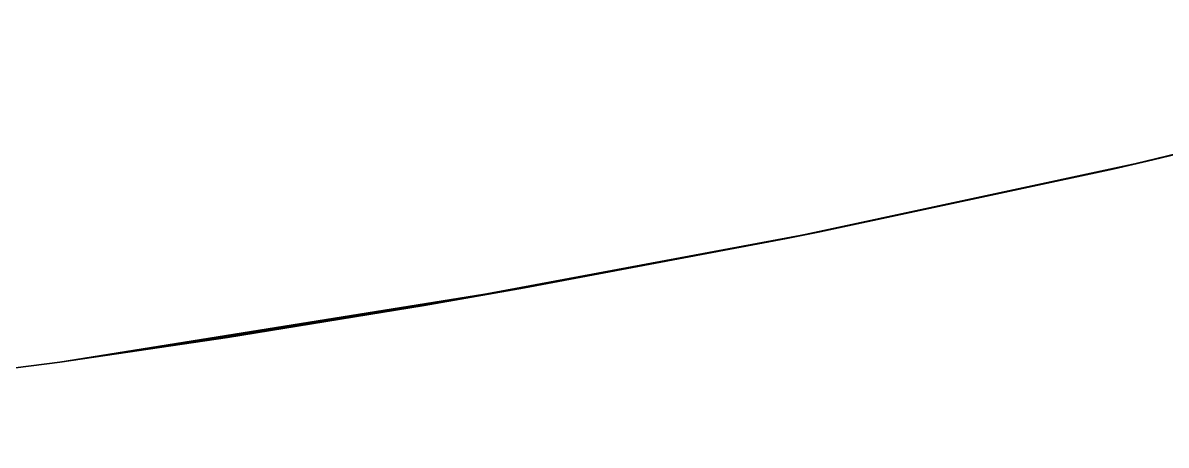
# Model space of a CAD drawing. Header units: metres. Extents: x -17.5 to 17.5, y -17.5 to 17.5.
# Drawn here: x 2.403 to 3.923, y -17.437 to -16.876 of the extents above; entities that cross this region are included whole.
import ezdxf

# ---------------------------------------------------------------- set-up
doc = ezdxf.new("R2010")
doc.units = ezdxf.units.M

msp = doc.modelspace()

# ---------------------------------------------------------------- meshes
at = {"layer": '10', "color": 1}
mesh = msp.add_polyface(dxfattribs=at)
corners = [(4.3745, -16.9444, -20), (4.3745, -16.9444, -19.5), (3.8982, -17.0603, -19.5), (4.3745, -16.9444, -19), (3.8982, -17.0603, -19), (4.3745, -16.9444, -18.5), (3.8982, -17.0603, -18.5), (4.3745, -16.9444, -18), (3.8982, -17.0603, -18), (4.3745, -16.9444, -17.5), (3.8982, -17.0603, -17.5), (4.3745, -16.9444, -17), (3.8982, -17.0603, -17), (4.3745, -16.9444, -16.5), (3.8982, -17.0603, -16.5), (4.3745, -16.9444, -16), (3.8982, -17.0603, -16), (4.2434, -16.9777, -15.5), (4.6303, -16.8763, -15.5), (4.2434, -16.9777, -15), (4.6303, -16.8763, -15), (4.2434, -16.9777, -14.5), (4.6303, -16.8763, -14.5), (4.2434, -16.9777, -14), (4.6303, -16.8763, -14), (4.2434, -16.9777, -13.5), (4.6303, -16.8763, -13.5), (4.2434, -16.9777, -13), (4.6303, -16.8763, -13), (4.2434, -16.9777, -12.5), (4.6303, -16.8763, -12.5), (4.2434, -16.9777, -12), (4.6303, -16.8763, -12), (4.2434, -16.9777, -11.5), (4.6303, -16.8763, -11.5), (4.2434, -16.9777, -11), (4.6303, -16.8763, -11), (4.2434, -16.9777, -10.5), (4.6303, -16.8763, -10.5), (4.2434, -16.9777, -10), (4.6303, -16.8763, -10), (4.2434, -16.9777, -9.5), (4.6303, -16.8763, -9.5), (4.2434, -16.9777, -9), (4.6303, -16.8763, -9), (4.2434, -16.9777, -8.5), (4.6303, -16.8763, -8.5), (4.2434, -16.9777, -8), (4.6303, -16.8763, -8), (4.2434, -16.9777, -7.5), (4.6303, -16.8763, -7.5), (4.2434, -16.9777, -7), (4.6303, -16.8763, -7), (4.2434, -16.9777, -6.5), (4.6303, -16.8763, -6.5), (4.2434, -16.9777, -6), (4.6303, -16.8763, -6), (4.2434, -16.9777, -5.5), (4.6303, -16.8763, -5.5), (4.2434, -16.9777, -5), (4.6303, -16.8763, -5), (4.2434, -16.9777, -4.5), (4.2434, -16.9777, 3.5), (4.2434, -16.9777, 4), (3.8543, -17.0703, 4), (4.2434, -16.9777, 4.5), (3.8543, -17.0703, 4.5), (4.2434, -16.9777, 5), (3.8543, -17.0703, 5), (4.2434, -16.9777, 5.5), (3.8543, -17.0703, 5.5), (4.2434, -16.9777, 6), (3.8543, -17.0703, 6), (4.2434, -16.9777, 6.5), (3.8543, -17.0703, 6.5), (4.2434, -16.9777, 7), (3.8543, -17.0703, 7), (4.2434, -16.9777, 7.5), (3.8543, -17.0703, 7.5), (4.2434, -16.9777, 8), (3.8543, -17.0703, 8), (4.2434, -16.9777, 8.5), (3.8543, -17.0703, 8.5), (4.2434, -16.9777, 9), (3.8543, -17.0703, 9), (4.2434, -16.9777, 9.5), (3.8543, -17.0703, 9.5), (4.2434, -16.9777, 10), (3.8543, -17.0703, 10), (4.2434, -16.9777, 10.5), (3.8543, -17.0703, 10.5), (4.2434, -16.9777, 11), (3.8543, -17.0703, 11), (4.2434, -16.9777, 11.5), (3.8543, -17.0703, 11.5), (4.2434, -16.9777, 12), (3.8543, -17.0703, 12), (4.2434, -16.9777, 12.5), (3.8543, -17.0703, 12.5), (4.2434, -16.9777, 13), (3.8543, -17.0703, 13), (4.2434, -16.9777, 13.5), (3.8543, -17.0703, 13.5), (4.2434, -16.9777, 14), (3.8543, -17.0703, 14), (4.2434, -16.9777, 14.5), (3.8543, -17.0703, 14.5), (4.2434, -16.9777, 15), (3.8543, -17.0703, 15), (4.2434, -16.9777, 15.5), (3.8543, -17.0703, 15.5), (4.3745, -16.9444, 16), (4.3745, -16.9444, 16.5), (3.8982, -17.0603, 16.5), (4.3745, -16.9444, 17), (3.8982, -17.0603, 17), (4.3745, -16.9444, 17.5), (3.8982, -17.0603, 17.5), (4.3745, -16.9444, 18), (3.8982, -17.0603, 18), (4.3745, -16.9444, 18.5), (3.8982, -17.0603, 18.5), (4.3745, -16.9444, 19), (3.8982, -17.0603, 19), (4.3745, -16.9444, 19.5), (3.8982, -17.0603, 19.5), (4.3745, -16.9444, 20), (3.8982, -17.0603, 20), (3.8543, -17.0703, -15.5), (3.8982, -17.0603, 16)]
mesh.append_faces([[corners[k] for k in face] for face in [(0, 1, 2), (1, 3, 4), (3, 5, 6), (5, 7, 8), (7, 9, 10), (9, 11, 12), (11, 13, 14), (13, 15, 16), (17, 18, 19), (19, 20, 21), (21, 22, 23), (23, 24, 25), (25, 26, 27), (27, 28, 29), (29, 30, 31), (31, 32, 33), (33, 34, 35), (35, 36, 37), (37, 38, 39), (39, 40, 41), (41, 42, 43), (43, 44, 45), (45, 46, 47), (47, 48, 49), (49, 50, 51), (51, 52, 53), (53, 54, 55), (55, 56, 57), (57, 58, 59), (59, 60, 61), (62, 63, 64), (63, 65, 66), (65, 67, 68), (67, 69, 70), (69, 71, 72), (71, 73, 74), (73, 75, 76), (75, 77, 78), (77, 79, 80), (79, 81, 82), (81, 83, 84), (83, 85, 86), (85, 87, 88), (87, 89, 90), (89, 91, 92), (91, 93, 94), (93, 95, 96), (95, 97, 98), (97, 99, 100), (99, 101, 102), (101, 103, 104), (103, 105, 106), (105, 107, 108), (107, 109, 110), (111, 112, 113), (112, 114, 115), (114, 116, 117), (116, 118, 119), (118, 120, 121), (120, 122, 123), (122, 124, 125), (124, 126, 127), (15, 17, 128), (109, 111, 129)]], dxfattribs={"color": 1})
mesh = msp.add_polyface(dxfattribs=at)
corners = [(3.8982, -17.0603, -20), (4.3745, -16.9444, -20), (3.8982, -17.0603, -19.5), (4.3745, -16.9444, -19.5), (3.8982, -17.0603, -19), (4.3745, -16.9444, -19), (3.8982, -17.0603, -18.5), (4.3745, -16.9444, -18.5), (3.8982, -17.0603, -18), (4.3745, -16.9444, -18), (3.8982, -17.0603, -17.5), (4.3745, -16.9444, -17.5), (3.8982, -17.0603, -17), (4.3745, -16.9444, -17), (3.8982, -17.0603, -16.5), (4.3745, -16.9444, -16.5), (3.8982, -17.0603, -16), (4.2434, -16.9777, -15.5), (4.2434, -16.9777, -15), (3.8543, -17.0703, -15), (4.2434, -16.9777, -14.5), (3.8543, -17.0703, -14.5), (4.2434, -16.9777, -14), (3.8543, -17.0703, -14), (4.2434, -16.9777, -13.5), (3.8543, -17.0703, -13.5), (4.2434, -16.9777, -13), (3.8543, -17.0703, -13), (3.8543, -17.0703, 11), (4.2434, -16.9777, 11), (3.8543, -17.0703, 11.5), (4.2434, -16.9777, 11.5), (3.8543, -17.0703, 12), (4.2434, -16.9777, 12), (3.8543, -17.0703, 12.5), (4.2434, -16.9777, 12.5), (3.8543, -17.0703, 13), (4.2434, -16.9777, 13), (3.8543, -17.0703, 13.5), (4.2434, -16.9777, 13.5), (3.8543, -17.0703, 14), (4.2434, -16.9777, 14), (3.8543, -17.0703, 14.5), (4.2434, -16.9777, 14.5), (3.8543, -17.0703, 15), (4.2434, -16.9777, 15), (3.8543, -17.0703, 15.5), (3.8982, -17.0603, 16), (4.3745, -16.9444, 16), (3.8982, -17.0603, 16.5), (4.3745, -16.9444, 16.5), (3.8982, -17.0603, 17), (4.3745, -16.9444, 17), (3.8982, -17.0603, 17.5), (4.3745, -16.9444, 17.5), (3.8982, -17.0603, 18), (4.3745, -16.9444, 18), (3.8982, -17.0603, 18.5), (4.3745, -16.9444, 18.5), (3.8982, -17.0603, 19), (4.3745, -16.9444, 19), (3.8982, -17.0603, 19.5), (4.3745, -16.9444, 19.5), (3.8982, -17.0603, 20), (4.3745, -16.9444, -16), (3.8543, -17.0703, -15.5), (4.2434, -16.9777, 15.5)]
mesh.append_faces([[corners[k] for k in face] for face in [(0, 1, 2), (2, 3, 4), (4, 5, 6), (6, 7, 8), (8, 9, 10), (10, 11, 12), (12, 13, 14), (14, 15, 16), (17, 18, 19), (18, 20, 21), (20, 22, 23), (22, 24, 25), (24, 26, 27), (28, 29, 30), (30, 31, 32), (32, 33, 34), (34, 35, 36), (36, 37, 38), (38, 39, 40), (40, 41, 42), (42, 43, 44), (44, 45, 46), (47, 48, 49), (49, 50, 51), (51, 52, 53), (53, 54, 55), (55, 56, 57), (57, 58, 59), (59, 60, 61), (61, 62, 63), (16, 64, 65), (46, 66, 47)]], dxfattribs={"color": 1})
mesh = msp.add_polyface(dxfattribs=at)
corners = [(3.8982, -17.0603, -17), (3.8982, -17.0603, -16.5), (3.4189, -17.1628, -16.5), (3.8982, -17.0603, -16), (3.4189, -17.1628, -16), (3.8543, -17.0703, -15.5), (4.2434, -16.9777, -15.5), (3.8543, -17.0703, -15), (4.2434, -16.9777, -15), (3.8543, -17.0703, -14.5), (4.2434, -16.9777, -14.5), (3.8543, -17.0703, -14), (4.2434, -16.9777, -14), (3.8543, -17.0703, -13.5), (4.2434, -16.9777, -13.5), (3.8543, -17.0703, -13), (4.2434, -16.9777, -13), (3.8543, -17.0703, -12.5), (4.2434, -16.9777, -12.5), (3.8543, -17.0703, -12), (4.2434, -16.9777, -12), (3.8543, -17.0703, -11.5), (4.2434, -16.9777, -11.5), (3.8543, -17.0703, -11), (4.2434, -16.9777, -11), (3.8543, -17.0703, -10.5), (4.2434, -16.9777, -10.5), (3.8543, -17.0703, -10), (4.2434, -16.9777, -10), (3.8543, -17.0703, -9.5), (4.2434, -16.9777, -9.5), (3.8543, -17.0703, -9), (4.2434, -16.9777, -9), (3.8543, -17.0703, -8.5), (4.2434, -16.9777, -8.5), (3.8543, -17.0703, -8), (4.2434, -16.9777, -8), (3.8543, -17.0703, -7.5), (4.2434, -16.9777, -7.5), (3.8543, -17.0703, -7), (4.2434, -16.9777, -7), (3.8543, -17.0703, -6.5), (4.2434, -16.9777, -6.5), (3.8543, -17.0703, -6), (4.2434, -16.9777, -6), (3.8543, -17.0703, -5.5), (4.2434, -16.9777, -5.5), (3.8543, -17.0703, -5), (4.2434, -16.9777, -5), (3.8543, -17.0703, -4.5), (4.2434, -16.9777, -4.5), (3.8543, -17.0703, -4), (4.2434, -16.9777, -4), (3.8543, -17.0703, -3.5), (4.2434, -16.9777, -3.5), (3.8543, -17.0703, -3), (4.2434, -16.9777, -3), (3.8543, -17.0703, -2.5), (4.2434, -16.9777, -2.5), (3.8543, -17.0703, -2), (4.2434, -16.9777, -2), (3.8543, -17.0703, -1.5), (4.2434, -16.9777, -1.5), (3.8543, -17.0703, -1), (4.2434, -16.9777, -1), (3.8543, -17.0703, -0.5), (4.2434, -16.9777, -0.5), (3.8543, -17.0703), (4.2434, -16.9777), (3.8543, -17.0703, 0.5), (4.2434, -16.9777, 0.5), (3.8543, -17.0703, 1), (4.2434, -16.9777, 1), (3.8543, -17.0703, 1.5), (4.2434, -16.9777, 1.5), (3.8543, -17.0703, 2), (4.2434, -16.9777, 2), (3.8543, -17.0703, 2.5), (4.2434, -16.9777, 2.5), (3.8543, -17.0703, 3), (4.2434, -16.9777, 3), (3.8543, -17.0703, 3.5), (4.2434, -16.9777, 3.5), (3.8543, -17.0703, 4), (4.2434, -16.9777, 4), (3.8543, -17.0703, 4.5), (4.2434, -16.9777, 4.5), (3.8543, -17.0703, 5), (4.2434, -16.9777, 5), (3.8543, -17.0703, 5.5), (4.2434, -16.9777, 5.5), (3.8543, -17.0703, 6), (4.2434, -16.9777, 6), (3.8543, -17.0703, 6.5), (4.2434, -16.9777, 6.5), (3.8543, -17.0703, 7), (4.2434, -16.9777, 7), (3.8543, -17.0703, 7.5), (4.2434, -16.9777, 7.5), (3.8543, -17.0703, 8), (4.2434, -16.9777, 8), (3.8543, -17.0703, 8.5), (4.2434, -16.9777, 8.5), (3.8543, -17.0703, 9), (4.2434, -16.9777, 9), (3.8543, -17.0703, 9.5), (4.2434, -16.9777, 9.5), (3.8543, -17.0703, 10), (4.2434, -16.9777, 10), (3.8543, -17.0703, 10.5), (4.2434, -16.9777, 10.5), (3.8543, -17.0703, 11), (3.8982, -17.0603, 16), (3.8982, -17.0603, 16.5), (3.4189, -17.1628, 16.5), (3.8982, -17.0603, 17), (3.4189, -17.1628, 17), (3.8982, -17.0603, 17.5), (3.4189, -17.1628, 17.5), (3.8982, -17.0603, 18), (3.4189, -17.1628, 18), (3.8982, -17.0603, 18.5), (3.4189, -17.1628, 18.5), (3.8982, -17.0603, 19), (3.4189, -17.1628, 19), (3.8982, -17.0603, 19.5), (3.4189, -17.1628, 19.5), (3.8982, -17.0603, 20), (3.4189, -17.1628, 20), (3.4631, -17.1539, -15.5)]
mesh.append_faces([[corners[k] for k in face] for face in [(0, 1, 2), (1, 3, 4), (5, 6, 7), (7, 8, 9), (9, 10, 11), (11, 12, 13), (13, 14, 15), (15, 16, 17), (17, 18, 19), (19, 20, 21), (21, 22, 23), (23, 24, 25), (25, 26, 27), (27, 28, 29), (29, 30, 31), (31, 32, 33), (33, 34, 35), (35, 36, 37), (37, 38, 39), (39, 40, 41), (41, 42, 43), (43, 44, 45), (45, 46, 47), (47, 48, 49), (49, 50, 51), (51, 52, 53), (53, 54, 55), (55, 56, 57), (57, 58, 59), (59, 60, 61), (61, 62, 63), (63, 64, 65), (65, 66, 67), (67, 68, 69), (69, 70, 71), (71, 72, 73), (73, 74, 75), (75, 76, 77), (77, 78, 79), (79, 80, 81), (81, 82, 83), (83, 84, 85), (85, 86, 87), (87, 88, 89), (89, 90, 91), (91, 92, 93), (93, 94, 95), (95, 96, 97), (97, 98, 99), (99, 100, 101), (101, 102, 103), (103, 104, 105), (105, 106, 107), (107, 108, 109), (109, 110, 111), (112, 113, 114), (113, 115, 116), (115, 117, 118), (117, 119, 120), (119, 121, 122), (121, 123, 124), (123, 125, 126), (125, 127, 128), (3, 5, 129)]], dxfattribs={"color": 1})
mesh = msp.add_polyface(dxfattribs=at)
corners = [(4.2434, -16.9777, -13), (4.2434, -16.9777, -12.5), (3.8543, -17.0703, -12.5), (4.2434, -16.9777, -12), (3.8543, -17.0703, -12), (4.2434, -16.9777, -11.5), (3.8543, -17.0703, -11.5), (4.2434, -16.9777, -11), (3.8543, -17.0703, -11), (4.2434, -16.9777, -10.5), (3.8543, -17.0703, -10.5), (4.2434, -16.9777, -10), (3.8543, -17.0703, -10), (4.2434, -16.9777, -9.5), (3.8543, -17.0703, -9.5), (4.2434, -16.9777, -9), (3.8543, -17.0703, -9), (4.2434, -16.9777, -8.5), (3.8543, -17.0703, -8.5), (4.2434, -16.9777, -8), (3.8543, -17.0703, -8), (4.2434, -16.9777, -7.5), (3.8543, -17.0703, -7.5), (4.2434, -16.9777, -7), (3.8543, -17.0703, -7), (4.2434, -16.9777, -6.5), (3.8543, -17.0703, -6.5), (4.2434, -16.9777, -6), (3.8543, -17.0703, -6), (4.2434, -16.9777, -5.5), (3.8543, -17.0703, -5.5), (4.2434, -16.9777, -5), (3.8543, -17.0703, -5), (4.2434, -16.9777, -4.5), (3.8543, -17.0703, -4.5), (4.2434, -16.9777, -4), (3.8543, -17.0703, -4), (4.2434, -16.9777, -3.5), (3.8543, -17.0703, -3.5), (4.2434, -16.9777, -3), (3.8543, -17.0703, -3), (4.2434, -16.9777, -2.5), (3.8543, -17.0703, -2.5), (4.2434, -16.9777, -2), (3.8543, -17.0703, -2), (4.2434, -16.9777, -1.5), (3.8543, -17.0703, -1.5), (4.2434, -16.9777, -1), (3.8543, -17.0703, -1), (4.2434, -16.9777, -0.5), (3.8543, -17.0703, -0.5), (4.2434, -16.9777), (3.8543, -17.0703), (4.2434, -16.9777, 0.5), (3.8543, -17.0703, 0.5), (4.2434, -16.9777, 1), (3.8543, -17.0703, 1), (4.2434, -16.9777, 1.5), (3.8543, -17.0703, 1.5), (4.2434, -16.9777, 2), (3.8543, -17.0703, 2), (4.2434, -16.9777, 2.5), (3.8543, -17.0703, 2.5), (4.2434, -16.9777, 3), (3.8543, -17.0703, 3), (4.2434, -16.9777, 3.5), (3.8543, -17.0703, 3.5)]
mesh.append_faces([[corners[k] for k in face] for face in [(0, 1, 2), (1, 3, 4), (3, 5, 6), (5, 7, 8), (7, 9, 10), (9, 11, 12), (11, 13, 14), (13, 15, 16), (15, 17, 18), (17, 19, 20), (19, 21, 22), (21, 23, 24), (23, 25, 26), (25, 27, 28), (27, 29, 30), (29, 31, 32), (31, 33, 34), (33, 35, 36), (35, 37, 38), (37, 39, 40), (39, 41, 42), (41, 43, 44), (43, 45, 46), (45, 47, 48), (47, 49, 50), (49, 51, 52), (51, 53, 54), (53, 55, 56), (55, 57, 58), (57, 59, 60), (59, 61, 62), (61, 63, 64), (63, 65, 66)]], dxfattribs={"color": 1})
mesh = msp.add_polyface(dxfattribs=at)
corners = [(3.4189, -17.1628, -20), (3.8982, -17.0603, -20), (3.4189, -17.1628, -19.5), (3.8982, -17.0603, -19.5), (3.4189, -17.1628, -19), (3.8982, -17.0603, -19), (3.4189, -17.1628, -18.5), (3.8982, -17.0603, -18.5), (3.4189, -17.1628, -18), (3.8982, -17.0603, -18), (3.4189, -17.1628, -17.5), (3.8982, -17.0603, -17.5), (3.4189, -17.1628, -17), (3.8982, -17.0603, -17), (3.4189, -17.1628, -16.5), (3.8982, -17.0603, -16.5), (3.4189, -17.1628, -16), (3.4631, -17.1539, -15.5), (3.8543, -17.0703, -15.5), (3.4631, -17.1539, -15), (3.8543, -17.0703, -15), (3.4631, -17.1539, -14.5), (3.4631, -17.1539, 9), (3.4631, -17.1539, 9.5), (3.0701, -17.2286, 9.5), (3.4631, -17.1539, 10), (3.0701, -17.2286, 10), (3.4631, -17.1539, 10.5), (3.0701, -17.2286, 10.5), (3.4631, -17.1539, 11), (3.0701, -17.2286, 11), (3.4631, -17.1539, 11.5), (3.0701, -17.2286, 11.5), (3.4631, -17.1539, 12), (3.0701, -17.2286, 12), (3.4631, -17.1539, 12.5), (3.0701, -17.2286, 12.5), (3.4631, -17.1539, 13), (3.0701, -17.2286, 13), (3.4631, -17.1539, 13.5), (3.0701, -17.2286, 13.5), (3.4631, -17.1539, 14), (3.0701, -17.2286, 14), (3.4631, -17.1539, 14.5), (3.0701, -17.2286, 14.5), (3.4631, -17.1539, 15), (3.0701, -17.2286, 15), (3.4631, -17.1539, 15.5), (3.0701, -17.2286, 15.5), (3.4189, -17.1628, 16), (3.8982, -17.0603, 16), (3.4189, -17.1628, 16.5), (3.8982, -17.0603, 16.5), (3.4189, -17.1628, 17), (3.8982, -17.0603, 17), (3.4189, -17.1628, 17.5), (3.8982, -17.0603, 17.5), (3.4189, -17.1628, 18), (3.8982, -17.0603, 18), (3.4189, -17.1628, 18.5), (3.8982, -17.0603, 18.5), (3.4189, -17.1628, 19), (3.8982, -17.0603, 19), (3.4189, -17.1628, 19.5), (3.8982, -17.0603, 19.5), (3.4189, -17.1628, 20), (3.8982, -17.0603, -16), (3.8543, -17.0703, 15.5)]
mesh.append_faces([[corners[k] for k in face] for face in [(0, 1, 2), (2, 3, 4), (4, 5, 6), (6, 7, 8), (8, 9, 10), (10, 11, 12), (12, 13, 14), (14, 15, 16), (17, 18, 19), (19, 20, 21), (22, 23, 24), (23, 25, 26), (25, 27, 28), (27, 29, 30), (29, 31, 32), (31, 33, 34), (33, 35, 36), (35, 37, 38), (37, 39, 40), (39, 41, 42), (41, 43, 44), (43, 45, 46), (45, 47, 48), (49, 50, 51), (51, 52, 53), (53, 54, 55), (55, 56, 57), (57, 58, 59), (59, 60, 61), (61, 62, 63), (63, 64, 65), (16, 66, 17), (47, 67, 49)]], dxfattribs={"color": 1})
mesh = msp.add_polyface(dxfattribs=at)
corners = [(3.8543, -17.0703, -15.5), (3.8543, -17.0703, -15), (3.4631, -17.1539, -15), (3.8543, -17.0703, -14.5), (3.4631, -17.1539, -14.5), (3.8543, -17.0703, -14), (3.4631, -17.1539, -14), (3.4631, -17.1539, -13.5), (3.8543, -17.0703, -13.5), (3.4631, -17.1539, -13), (3.8543, -17.0703, -13), (3.4631, -17.1539, -12.5), (3.8543, -17.0703, -12.5), (3.4631, -17.1539, -12), (3.8543, -17.0703, -12), (3.4631, -17.1539, -11.5), (3.8543, -17.0703, -11.5), (3.4631, -17.1539, -11), (3.8543, -17.0703, -11), (3.4631, -17.1539, -10.5), (3.8543, -17.0703, -10.5), (3.4631, -17.1539, -10), (3.8543, -17.0703, -10), (3.4631, -17.1539, -9.5), (3.8543, -17.0703, -9.5), (3.4631, -17.1539, -9), (3.8543, -17.0703, -9), (3.4631, -17.1539, -8.5), (3.8543, -17.0703, -8.5), (3.4631, -17.1539, -8), (3.8543, -17.0703, -8), (3.4631, -17.1539, -7.5), (3.8543, -17.0703, -7.5), (3.4631, -17.1539, -7), (3.8543, -17.0703, -7), (3.4631, -17.1539, -6.5), (3.8543, -17.0703, -6.5), (3.4631, -17.1539, -6), (3.8543, -17.0703, -6), (3.4631, -17.1539, -5.5), (3.8543, -17.0703, -5.5), (3.4631, -17.1539, -5), (3.8543, -17.0703, -5), (3.4631, -17.1539, -4.5), (3.8543, -17.0703, -4.5), (3.4631, -17.1539, -4), (3.8543, -17.0703, -4), (3.4631, -17.1539, -3.5), (3.8543, -17.0703, -3.5), (3.4631, -17.1539, -3), (3.8543, -17.0703, -3), (3.4631, -17.1539, -2.5), (3.8543, -17.0703, -2.5), (3.4631, -17.1539, -2), (3.8543, -17.0703, -2), (3.4631, -17.1539, -1.5), (3.8543, -17.0703, -1.5), (3.4631, -17.1539, -1), (3.8543, -17.0703, -1), (3.4631, -17.1539, -0.5), (3.8543, -17.0703, -0.5), (3.4631, -17.1539), (3.8543, -17.0703), (3.4631, -17.1539, 0.5), (3.8543, -17.0703, 0.5), (3.4631, -17.1539, 1), (3.8543, -17.0703, 1), (3.4631, -17.1539, 1.5), (3.8543, -17.0703, 1.5), (3.4631, -17.1539, 2), (3.8543, -17.0703, 2), (3.4631, -17.1539, 2.5), (3.8543, -17.0703, 2.5), (3.4631, -17.1539, 3), (3.8543, -17.0703, 3), (3.4631, -17.1539, 3.5), (3.8543, -17.0703, 3.5), (3.4631, -17.1539, 4), (3.8543, -17.0703, 4), (3.4631, -17.1539, 4.5), (3.8543, -17.0703, 4.5), (3.4631, -17.1539, 5), (3.8543, -17.0703, 5), (3.4631, -17.1539, 5.5), (3.8543, -17.0703, 5.5), (3.4631, -17.1539, 6), (3.8543, -17.0703, 6), (3.4631, -17.1539, 6.5), (3.8543, -17.0703, 6.5), (3.4631, -17.1539, 7), (3.8543, -17.0703, 7), (3.4631, -17.1539, 7.5), (3.8543, -17.0703, 7.5), (3.4631, -17.1539, 8), (3.8543, -17.0703, 8), (3.4631, -17.1539, 8.5), (3.8543, -17.0703, 8.5), (3.4631, -17.1539, 9), (3.8543, -17.0703, 9), (3.4631, -17.1539, 9.5), (3.8543, -17.0703, 9.5), (3.4631, -17.1539, 10), (3.8543, -17.0703, 10), (3.4631, -17.1539, 10.5), (3.8543, -17.0703, 10.5), (3.4631, -17.1539, 11), (3.8543, -17.0703, 11), (3.4631, -17.1539, 11.5), (3.8543, -17.0703, 11.5), (3.4631, -17.1539, 12), (3.8543, -17.0703, 12), (3.4631, -17.1539, 12.5), (3.8543, -17.0703, 12.5), (3.4631, -17.1539, 13), (3.8543, -17.0703, 13), (3.4631, -17.1539, 13.5), (3.8543, -17.0703, 13.5), (3.4631, -17.1539, 14), (3.8543, -17.0703, 14), (3.4631, -17.1539, 14.5), (3.8543, -17.0703, 14.5), (3.4631, -17.1539, 15), (3.8543, -17.0703, 15), (3.4631, -17.1539, 15.5), (3.8543, -17.0703, 15.5), (3.8982, -17.0603, 16), (3.4189, -17.1628, 16)]
mesh.append_faces([[corners[k] for k in face] for face in [(0, 1, 2), (1, 3, 4), (3, 5, 6), (4, 3, 6), (6, 5, 7), (7, 8, 9), (9, 10, 11), (11, 12, 13), (13, 14, 15), (15, 16, 17), (17, 18, 19), (19, 20, 21), (21, 22, 23), (23, 24, 25), (25, 26, 27), (27, 28, 29), (29, 30, 31), (31, 32, 33), (33, 34, 35), (35, 36, 37), (37, 38, 39), (39, 40, 41), (41, 42, 43), (43, 44, 45), (45, 46, 47), (47, 48, 49), (49, 50, 51), (51, 52, 53), (53, 54, 55), (55, 56, 57), (57, 58, 59), (59, 60, 61), (61, 62, 63), (63, 64, 65), (65, 66, 67), (67, 68, 69), (69, 70, 71), (71, 72, 73), (73, 74, 75), (75, 76, 77), (77, 78, 79), (79, 80, 81), (81, 82, 83), (83, 84, 85), (85, 86, 87), (87, 88, 89), (89, 90, 91), (91, 92, 93), (93, 94, 95), (95, 96, 97), (97, 98, 99), (99, 100, 101), (101, 102, 103), (103, 104, 105), (105, 106, 107), (107, 108, 109), (109, 110, 111), (111, 112, 113), (113, 114, 115), (115, 116, 117), (117, 118, 119), (119, 120, 121), (121, 122, 123), (124, 125, 126)]], dxfattribs={"color": 1})
mesh = msp.add_polyface(dxfattribs=at)
corners = [(3.8982, -17.0603, -20), (3.8982, -17.0603, -19.5), (3.4189, -17.1628, -19.5), (3.8982, -17.0603, -19), (3.4189, -17.1628, -19), (3.8982, -17.0603, -18.5), (3.4189, -17.1628, -18.5), (3.8982, -17.0603, -18), (3.4189, -17.1628, -18), (3.8982, -17.0603, -17.5), (3.4189, -17.1628, -17.5), (3.8982, -17.0603, -17), (3.4189, -17.1628, -17), (3.8543, -17.0703, 2), (3.8543, -17.0703, 2.5), (3.4631, -17.1539, 2.5), (3.8543, -17.0703, 3), (3.4631, -17.1539, 3), (3.8543, -17.0703, 3.5), (3.4631, -17.1539, 3.5), (3.8543, -17.0703, 4), (3.4631, -17.1539, 4), (3.8543, -17.0703, 4.5), (3.4631, -17.1539, 4.5), (3.8543, -17.0703, 5), (3.4631, -17.1539, 5), (3.8543, -17.0703, 5.5), (3.4631, -17.1539, 5.5), (3.8543, -17.0703, 6), (3.4631, -17.1539, 6), (3.8543, -17.0703, 6.5), (3.4631, -17.1539, 6.5), (3.8543, -17.0703, 7), (3.4631, -17.1539, 7), (3.8543, -17.0703, 7.5), (3.4631, -17.1539, 7.5), (3.8543, -17.0703, 8), (3.4631, -17.1539, 8), (3.8543, -17.0703, 8.5), (3.4631, -17.1539, 8.5), (3.8543, -17.0703, 9), (3.4631, -17.1539, 9), (3.8543, -17.0703, 9.5), (3.4631, -17.1539, 9.5), (3.8543, -17.0703, 10), (3.4631, -17.1539, 10), (3.8543, -17.0703, 10.5), (3.4631, -17.1539, 10.5), (3.8543, -17.0703, 11), (3.4631, -17.1539, 11), (3.8543, -17.0703, 11.5), (3.4631, -17.1539, 11.5), (3.8543, -17.0703, 12), (3.4631, -17.1539, 12), (3.8543, -17.0703, 12.5), (3.4631, -17.1539, 12.5), (3.8543, -17.0703, 13), (3.4631, -17.1539, 13), (3.8543, -17.0703, 13.5), (3.4631, -17.1539, 13.5), (3.8543, -17.0703, 14), (3.4631, -17.1539, 14), (3.8543, -17.0703, 14.5), (3.4631, -17.1539, 14.5), (3.8543, -17.0703, 15), (3.4631, -17.1539, 15), (3.8543, -17.0703, 15.5), (3.4631, -17.1539, 15.5)]
mesh.append_faces([[corners[k] for k in face] for face in [(0, 1, 2), (1, 3, 4), (3, 5, 6), (5, 7, 8), (7, 9, 10), (9, 11, 12), (13, 14, 15), (14, 16, 17), (16, 18, 19), (18, 20, 21), (20, 22, 23), (22, 24, 25), (24, 26, 27), (26, 28, 29), (28, 30, 31), (30, 32, 33), (32, 34, 35), (34, 36, 37), (36, 38, 39), (38, 40, 41), (40, 42, 43), (42, 44, 45), (44, 46, 47), (46, 48, 49), (48, 50, 51), (50, 52, 53), (52, 54, 55), (54, 56, 57), (56, 58, 59), (58, 60, 61), (60, 62, 63), (62, 64, 65), (64, 66, 67)]], dxfattribs={"color": 1})
mesh = msp.add_polyface(dxfattribs=at)
corners = [(3.8543, -17.0703, -14), (3.8543, -17.0703, -13.5), (3.4631, -17.1539, -13.5), (3.8543, -17.0703, -13), (3.4631, -17.1539, -13), (3.8543, -17.0703, -12.5), (3.4631, -17.1539, -12.5), (3.8543, -17.0703, -12), (3.4631, -17.1539, -12), (3.8543, -17.0703, -11.5), (3.4631, -17.1539, -11.5), (3.8543, -17.0703, -11), (3.4631, -17.1539, -11), (3.8543, -17.0703, -10.5), (3.4631, -17.1539, -10.5), (3.8543, -17.0703, -10), (3.4631, -17.1539, -10), (3.8543, -17.0703, -9.5), (3.4631, -17.1539, -9.5), (3.8543, -17.0703, -9), (3.4631, -17.1539, -9), (3.8543, -17.0703, -8.5), (3.4631, -17.1539, -8.5), (3.8543, -17.0703, -8), (3.4631, -17.1539, -8), (3.8543, -17.0703, -7.5), (3.4631, -17.1539, -7.5), (3.8543, -17.0703, -7), (3.4631, -17.1539, -7), (3.8543, -17.0703, -6.5), (3.4631, -17.1539, -6.5), (3.8543, -17.0703, -6), (3.4631, -17.1539, -6), (3.8543, -17.0703, -5.5), (3.4631, -17.1539, -5.5), (3.8543, -17.0703, -5), (3.4631, -17.1539, -5), (3.8543, -17.0703, -4.5), (3.4631, -17.1539, -4.5), (3.8543, -17.0703, -4), (3.4631, -17.1539, -4), (3.8543, -17.0703, -3.5), (3.4631, -17.1539, -3.5), (3.8543, -17.0703, -3), (3.4631, -17.1539, -3), (3.8543, -17.0703, -2.5), (3.4631, -17.1539, -2.5), (3.8543, -17.0703, -2), (3.4631, -17.1539, -2), (3.8543, -17.0703, -1.5), (3.4631, -17.1539, -1.5), (3.8543, -17.0703, -1), (3.4631, -17.1539, -1), (3.8543, -17.0703, -0.5), (3.4631, -17.1539, -0.5), (3.8543, -17.0703), (3.4631, -17.1539), (3.8543, -17.0703, 0.5), (3.4631, -17.1539, 0.5), (3.8543, -17.0703, 1), (3.4631, -17.1539, 1), (3.8543, -17.0703, 1.5), (3.4631, -17.1539, 1.5), (3.8543, -17.0703, 2), (3.4631, -17.1539, 2)]
mesh.append_faces([[corners[k] for k in face] for face in [(0, 1, 2), (1, 3, 4), (3, 5, 6), (5, 7, 8), (7, 9, 10), (9, 11, 12), (11, 13, 14), (13, 15, 16), (15, 17, 18), (17, 19, 20), (19, 21, 22), (21, 23, 24), (23, 25, 26), (25, 27, 28), (27, 29, 30), (29, 31, 32), (31, 33, 34), (33, 35, 36), (35, 37, 38), (37, 39, 40), (39, 41, 42), (41, 43, 44), (43, 45, 46), (45, 47, 48), (47, 49, 50), (49, 51, 52), (51, 53, 54), (53, 55, 56), (55, 57, 58), (57, 59, 60), (59, 61, 62), (61, 63, 64)]], dxfattribs={"color": 1})
mesh = msp.add_polyface(dxfattribs=at)
corners = [(2.9369, -17.2518, -20), (3.4189, -17.1628, -20), (2.9369, -17.2518, -19.5), (3.4189, -17.1628, -19.5), (2.9369, -17.2518, -19), (3.4189, -17.1628, -19), (2.9369, -17.2518, -18.5), (3.4189, -17.1628, -18.5), (2.9369, -17.2518, -18), (3.4189, -17.1628, -18), (2.9369, -17.2518, -17.5), (3.4189, -17.1628, -17.5), (2.9369, -17.2518, -17), (3.4189, -17.1628, -17), (2.9369, -17.2518, -16.5), (3.4189, -17.1628, -16.5), (2.9369, -17.2518, -16), (3.0701, -17.2286, 8.5), (3.0701, -17.2286, 9), (2.6756, -17.2943, 9), (3.0701, -17.2286, 9.5), (2.6756, -17.2943, 9.5), (3.0701, -17.2286, 10), (2.6756, -17.2943, 10), (3.0701, -17.2286, 10.5), (2.6756, -17.2943, 10.5), (3.0701, -17.2286, 11), (2.6756, -17.2943, 11), (3.0701, -17.2286, 11.5), (2.6756, -17.2943, 11.5), (3.0701, -17.2286, 12), (2.6756, -17.2943, 12), (3.0701, -17.2286, 12.5), (2.6756, -17.2943, 12.5), (3.0701, -17.2286, 13), (2.6756, -17.2943, 13), (3.0701, -17.2286, 13.5), (2.6756, -17.2943, 13.5), (3.0701, -17.2286, 14), (2.6756, -17.2943, 14), (3.0701, -17.2286, 14.5), (2.6756, -17.2943, 14.5), (3.0701, -17.2286, 15), (2.6756, -17.2943, 15), (3.0701, -17.2286, 15.5), (2.6756, -17.2943, 15.5), (2.9369, -17.2518, 16), (3.4189, -17.1628, 16), (2.9369, -17.2518, 16.5), (3.4189, -17.1628, 16.5), (2.9369, -17.2518, 17), (3.4189, -17.1628, 17), (2.9369, -17.2518, 17.5), (3.4189, -17.1628, 17.5), (2.9369, -17.2518, 18), (3.4189, -17.1628, 18), (2.9369, -17.2518, 18.5), (3.4189, -17.1628, 18.5), (2.9369, -17.2518, 19), (3.4189, -17.1628, 19), (2.9369, -17.2518, 19.5), (3.4189, -17.1628, 19.5), (2.9369, -17.2518, 20), (3.4189, -17.1628, -16), (3.0701, -17.2286, -15.5), (3.4631, -17.1539, 15.5)]
mesh.append_faces([[corners[k] for k in face] for face in [(0, 1, 2), (2, 3, 4), (4, 5, 6), (6, 7, 8), (8, 9, 10), (10, 11, 12), (12, 13, 14), (14, 15, 16), (17, 18, 19), (18, 20, 21), (20, 22, 23), (22, 24, 25), (24, 26, 27), (26, 28, 29), (28, 30, 31), (30, 32, 33), (32, 34, 35), (34, 36, 37), (36, 38, 39), (38, 40, 41), (40, 42, 43), (42, 44, 45), (46, 47, 48), (48, 49, 50), (50, 51, 52), (52, 53, 54), (54, 55, 56), (56, 57, 58), (58, 59, 60), (60, 61, 62), (16, 63, 64), (44, 65, 46)]], dxfattribs={"color": 1})
mesh = msp.add_polyface(dxfattribs=at)
corners = [(3.4189, -17.1628, -20), (3.4189, -17.1628, -19.5), (2.9369, -17.2518, -19.5), (3.4189, -17.1628, -19), (2.9369, -17.2518, -19), (3.4189, -17.1628, -18.5), (2.9369, -17.2518, -18.5), (3.4189, -17.1628, -18), (2.9369, -17.2518, -18), (3.4189, -17.1628, -17.5), (2.9369, -17.2518, -17.5), (3.4189, -17.1628, -17), (2.9369, -17.2518, -17), (3.4189, -17.1628, -16.5), (2.9369, -17.2518, -16.5), (3.4189, -17.1628, -16), (2.9369, -17.2518, -16), (3.4631, -17.1539, -15.5), (3.4631, -17.1539, -15), (3.0701, -17.2286, -15), (3.4631, -17.1539, -14.5), (3.0701, -17.2286, -14.5), (3.4631, -17.1539, -14), (3.0701, -17.2286, -14), (3.4631, -17.1539, -13.5), (3.0701, -17.2286, -13.5), (3.4631, -17.1539, -13), (3.0701, -17.2286, -13), (3.4631, -17.1539, -12.5), (3.0701, -17.2286, -12.5), (3.4631, -17.1539, -12), (3.0701, -17.2286, -12), (3.4631, -17.1539, -11.5), (3.0701, -17.2286, -11.5), (3.4631, -17.1539, -11), (3.0701, -17.2286, -11), (3.4631, -17.1539, -10.5), (3.0701, -17.2286, -10.5), (3.4631, -17.1539, -10), (3.0701, -17.2286, -10), (3.4631, -17.1539, -9.5), (3.0701, -17.2286, -9.5), (3.4631, -17.1539, -9), (3.0701, -17.2286, -9), (3.4631, -17.1539, -8.5), (3.0701, -17.2286, -8.5), (3.4631, -17.1539, -8), (3.0701, -17.2286, -8), (3.4631, -17.1539, -7.5), (3.0701, -17.2286, -7.5), (3.4631, -17.1539, -7), (3.0701, -17.2286, -7), (3.0701, -17.2286, 1), (3.4631, -17.1539, 1), (3.0701, -17.2286, 1.5), (3.4631, -17.1539, 1.5), (3.0701, -17.2286, 2), (3.4631, -17.1539, 2), (3.0701, -17.2286, 2.5), (3.4631, -17.1539, 2.5), (3.0701, -17.2286, 3), (3.4631, -17.1539, 3), (3.0701, -17.2286, 3.5), (3.4631, -17.1539, 3.5), (3.0701, -17.2286, 4), (3.4631, -17.1539, 4), (3.0701, -17.2286, 4.5), (3.4631, -17.1539, 4.5), (3.0701, -17.2286, 5), (3.4631, -17.1539, 5), (3.0701, -17.2286, 5.5), (3.4631, -17.1539, 5.5), (3.0701, -17.2286, 6), (3.4631, -17.1539, 6), (3.0701, -17.2286, 6.5), (3.4631, -17.1539, 6.5), (3.0701, -17.2286, 7), (3.4631, -17.1539, 7), (3.0701, -17.2286, 7.5), (3.4631, -17.1539, 7.5), (3.0701, -17.2286, 8), (3.4631, -17.1539, 8), (3.0701, -17.2286, 8.5), (3.4631, -17.1539, 8.5), (3.0701, -17.2286, 9), (3.4631, -17.1539, 9), (3.0701, -17.2286, 9.5), (3.4631, -17.1539, 9.5), (3.0701, -17.2286, 10), (3.4631, -17.1539, 10), (3.0701, -17.2286, 10.5), (3.4631, -17.1539, 10.5), (3.0701, -17.2286, 11), (3.4631, -17.1539, 11), (3.0701, -17.2286, 11.5), (3.4631, -17.1539, 11.5), (3.0701, -17.2286, 12), (3.4631, -17.1539, 12), (3.0701, -17.2286, 12.5), (3.4631, -17.1539, 12.5), (3.0701, -17.2286, 13), (3.4631, -17.1539, 13), (3.0701, -17.2286, 13.5), (3.4631, -17.1539, 13.5), (3.0701, -17.2286, 14), (3.4631, -17.1539, 14), (3.0701, -17.2286, 14.5), (3.4631, -17.1539, 14.5), (3.0701, -17.2286, 15), (3.4631, -17.1539, 15), (3.0701, -17.2286, 15.5), (3.4189, -17.1628, 16), (3.4189, -17.1628, 16.5), (2.9369, -17.2518, 16.5), (3.4189, -17.1628, 17), (2.9369, -17.2518, 17), (3.4189, -17.1628, 17.5), (2.9369, -17.2518, 17.5), (3.4189, -17.1628, 18), (2.9369, -17.2518, 18), (3.4189, -17.1628, 18.5), (2.9369, -17.2518, 18.5), (3.4189, -17.1628, 19), (2.9369, -17.2518, 19), (3.4189, -17.1628, 19.5), (2.9369, -17.2518, 19.5), (3.4189, -17.1628, 20), (2.9369, -17.2518, 20), (3.0701, -17.2286, -15.5), (3.4631, -17.1539, 15.5), (2.9369, -17.2518, 16)]
mesh.append_faces([[corners[k] for k in face] for face in [(0, 1, 2), (1, 3, 4), (3, 5, 6), (5, 7, 8), (7, 9, 10), (9, 11, 12), (11, 13, 14), (13, 15, 16), (17, 18, 19), (18, 20, 21), (20, 22, 23), (22, 24, 25), (24, 26, 27), (26, 28, 29), (28, 30, 31), (30, 32, 33), (32, 34, 35), (34, 36, 37), (36, 38, 39), (38, 40, 41), (40, 42, 43), (42, 44, 45), (44, 46, 47), (46, 48, 49), (48, 50, 51), (52, 53, 54), (54, 55, 56), (56, 57, 58), (58, 59, 60), (60, 61, 62), (62, 63, 64), (64, 65, 66), (66, 67, 68), (68, 69, 70), (70, 71, 72), (72, 73, 74), (74, 75, 76), (76, 77, 78), (78, 79, 80), (80, 81, 82), (82, 83, 84), (84, 85, 86), (86, 87, 88), (88, 89, 90), (90, 91, 92), (92, 93, 94), (94, 95, 96), (96, 97, 98), (98, 99, 100), (100, 101, 102), (102, 103, 104), (104, 105, 106), (106, 107, 108), (108, 109, 110), (111, 112, 113), (112, 114, 115), (114, 116, 117), (116, 118, 119), (118, 120, 121), (120, 122, 123), (122, 124, 125), (124, 126, 127), (15, 17, 128), (129, 111, 130)]], dxfattribs={"color": 1})
mesh = msp.add_polyface(dxfattribs=at)
corners = [(3.0701, -17.2286, -15.5), (3.4631, -17.1539, -15.5), (3.0701, -17.2286, -15), (3.4631, -17.1539, -15), (3.0701, -17.2286, -14.5), (3.4631, -17.1539, -14.5), (3.0701, -17.2286, -14), (3.4631, -17.1539, -14), (3.0701, -17.2286, -13.5), (3.4631, -17.1539, -13.5), (3.0701, -17.2286, -13), (3.4631, -17.1539, -13), (3.0701, -17.2286, -12.5), (3.4631, -17.1539, -12.5), (3.0701, -17.2286, -12), (3.4631, -17.1539, -12), (3.0701, -17.2286, -11.5), (3.4631, -17.1539, -11.5), (3.0701, -17.2286, -11), (3.4631, -17.1539, -11), (3.0701, -17.2286, -10.5), (3.4631, -17.1539, -10.5), (3.0701, -17.2286, -10), (3.4631, -17.1539, -10), (3.0701, -17.2286, -9.5), (3.4631, -17.1539, -9.5), (3.0701, -17.2286, -9), (3.4631, -17.1539, -9), (3.0701, -17.2286, -8.5), (3.4631, -17.1539, -8.5), (3.0701, -17.2286, -8), (3.4631, -17.1539, -8), (3.0701, -17.2286, -7.5), (3.4631, -17.1539, -7.5), (3.0701, -17.2286, -7), (3.4631, -17.1539, -7), (3.0701, -17.2286, -6.5), (3.4631, -17.1539, -6.5), (3.0701, -17.2286, -6), (3.4631, -17.1539, -6), (3.0701, -17.2286, -5.5), (3.4631, -17.1539, -5.5), (3.0701, -17.2286, -5), (3.4631, -17.1539, -5), (3.0701, -17.2286, -4.5), (3.4631, -17.1539, -4.5), (3.0701, -17.2286, -4), (3.4631, -17.1539, -4), (3.0701, -17.2286, -3.5), (3.4631, -17.1539, -3.5), (3.0701, -17.2286, -3), (3.4631, -17.1539, -3), (3.0701, -17.2286, -2.5), (3.4631, -17.1539, -2.5), (3.0701, -17.2286, -2), (3.4631, -17.1539, -2), (3.0701, -17.2286, -1.5), (3.4631, -17.1539, -1.5), (3.0701, -17.2286, -1), (3.4631, -17.1539, -1), (3.0701, -17.2286, -0.5), (3.4631, -17.1539, -0.5), (3.0701, -17.2286), (3.4631, -17.1539), (3.0701, -17.2286, 0.5), (3.4631, -17.1539, 0.5), (3.0701, -17.2286, 1)]
mesh.append_faces([[corners[k] for k in face] for face in [(0, 1, 2), (2, 3, 4), (4, 5, 6), (6, 7, 8), (8, 9, 10), (10, 11, 12), (12, 13, 14), (14, 15, 16), (16, 17, 18), (18, 19, 20), (20, 21, 22), (22, 23, 24), (24, 25, 26), (26, 27, 28), (28, 29, 30), (30, 31, 32), (32, 33, 34), (34, 35, 36), (36, 37, 38), (38, 39, 40), (40, 41, 42), (42, 43, 44), (44, 45, 46), (46, 47, 48), (48, 49, 50), (50, 51, 52), (52, 53, 54), (54, 55, 56), (56, 57, 58), (58, 59, 60), (60, 61, 62), (62, 63, 64), (64, 65, 66)]], dxfattribs={"color": 1})
mesh = msp.add_polyface(dxfattribs=at)
corners = [(3.4631, -17.1539, -7), (3.4631, -17.1539, -6.5), (3.0701, -17.2286, -6.5), (3.4631, -17.1539, -6), (3.0701, -17.2286, -6), (3.4631, -17.1539, -5.5), (3.0701, -17.2286, -5.5), (3.4631, -17.1539, -5), (3.0701, -17.2286, -5), (3.4631, -17.1539, -4.5), (3.0701, -17.2286, -4.5), (3.4631, -17.1539, -4), (3.0701, -17.2286, -4), (3.4631, -17.1539, -3.5), (3.0701, -17.2286, -3.5), (3.4631, -17.1539, -3), (3.0701, -17.2286, -3), (3.4631, -17.1539, -2.5), (3.0701, -17.2286, -2.5), (3.4631, -17.1539, -2), (3.0701, -17.2286, -2), (3.4631, -17.1539, -1.5), (3.0701, -17.2286, -1.5), (3.4631, -17.1539, -1), (3.0701, -17.2286, -1), (3.4631, -17.1539, -0.5), (3.0701, -17.2286, -0.5), (3.4631, -17.1539), (3.0701, -17.2286), (3.4631, -17.1539, 0.5), (3.0701, -17.2286, 0.5), (3.4631, -17.1539, 1), (3.0701, -17.2286, 1), (3.4631, -17.1539, 1.5), (3.0701, -17.2286, 1.5), (3.4631, -17.1539, 2), (3.0701, -17.2286, 2), (3.4631, -17.1539, 2.5), (3.0701, -17.2286, 2.5), (3.4631, -17.1539, 3), (3.0701, -17.2286, 3), (3.4631, -17.1539, 3.5), (3.0701, -17.2286, 3.5), (3.4631, -17.1539, 4), (3.0701, -17.2286, 4), (3.4631, -17.1539, 4.5), (3.0701, -17.2286, 4.5), (3.4631, -17.1539, 5), (3.0701, -17.2286, 5), (3.4631, -17.1539, 5.5), (3.0701, -17.2286, 5.5), (3.4631, -17.1539, 6), (3.0701, -17.2286, 6), (3.4631, -17.1539, 6.5), (3.0701, -17.2286, 6.5), (3.4631, -17.1539, 7), (3.0701, -17.2286, 7), (3.4631, -17.1539, 7.5), (3.0701, -17.2286, 7.5), (3.4631, -17.1539, 8), (3.0701, -17.2286, 8), (3.4631, -17.1539, 8.5), (3.0701, -17.2286, 8.5), (3.4631, -17.1539, 9), (3.0701, -17.2286, 9)]
mesh.append_faces([[corners[k] for k in face] for face in [(0, 1, 2), (1, 3, 4), (3, 5, 6), (5, 7, 8), (7, 9, 10), (9, 11, 12), (11, 13, 14), (13, 15, 16), (15, 17, 18), (17, 19, 20), (19, 21, 22), (21, 23, 24), (23, 25, 26), (25, 27, 28), (27, 29, 30), (29, 31, 32), (31, 33, 34), (33, 35, 36), (35, 37, 38), (37, 39, 40), (39, 41, 42), (41, 43, 44), (43, 45, 46), (45, 47, 48), (47, 49, 50), (49, 51, 52), (51, 53, 54), (53, 55, 56), (55, 57, 58), (57, 59, 60), (59, 61, 62), (61, 63, 64)]], dxfattribs={"color": 1})
mesh = msp.add_polyface(dxfattribs=at)
corners = [(2.9369, -17.2518, -20), (2.9369, -17.2518, -19.5), (2.4526, -17.3273, -19.5), (2.9369, -17.2518, -19), (2.4526, -17.3273, -19), (2.9369, -17.2518, -18.5), (2.4526, -17.3273, -18.5), (2.9369, -17.2518, -18), (2.4526, -17.3273, -18), (2.9369, -17.2518, -17.5), (2.4526, -17.3273, -17.5), (2.9369, -17.2518, -17), (2.4526, -17.3273, -17), (2.9369, -17.2518, -16.5), (2.4526, -17.3273, -16.5), (2.9369, -17.2518, -16), (2.4526, -17.3273, -16), (2.6756, -17.2943, -15.5), (3.0701, -17.2286, -15.5), (2.6756, -17.2943, -15), (3.0701, -17.2286, -15), (2.6756, -17.2943, -14.5), (3.0701, -17.2286, -14.5), (2.6756, -17.2943, -14), (3.0701, -17.2286, -14), (2.6756, -17.2943, -13.5), (3.0701, -17.2286, -13.5), (2.6756, -17.2943, -13), (3.0701, -17.2286, -13), (2.6756, -17.2943, -12.5), (3.0701, -17.2286, -12.5), (2.6756, -17.2943, -12), (3.0701, -17.2286, -12), (2.6756, -17.2943, -11.5), (3.0701, -17.2286, -11.5), (2.6756, -17.2943, -11), (3.0701, -17.2286, -11), (2.6756, -17.2943, -10.5), (3.0701, -17.2286, -10.5), (2.6756, -17.2943, -10), (3.0701, -17.2286, -10), (2.6756, -17.2943, -9.5), (3.0701, -17.2286, -9.5), (2.6756, -17.2943, -9), (3.0701, -17.2286, -9), (2.6756, -17.2943, -8.5), (3.0701, -17.2286, -8.5), (2.6756, -17.2943, -8), (2.9369, -17.2518, 16), (2.9369, -17.2518, 16.5), (2.4526, -17.3273, 16.5), (2.9369, -17.2518, 17), (2.4526, -17.3273, 17), (2.9369, -17.2518, 17.5), (2.4526, -17.3273, 17.5), (2.9369, -17.2518, 18), (2.4526, -17.3273, 18), (2.9369, -17.2518, 18.5), (2.4526, -17.3273, 18.5), (2.9369, -17.2518, 19), (2.4526, -17.3273, 19), (2.9369, -17.2518, 19.5), (2.4526, -17.3273, 19.5), (2.9369, -17.2518, 20), (2.4526, -17.3273, 20), (2.6756, -17.2943, 15.5), (3.0701, -17.2286, 15.5), (2.4526, -17.3273, 16)]
mesh.append_faces([[corners[k] for k in face] for face in [(0, 1, 2), (1, 3, 4), (3, 5, 6), (5, 7, 8), (7, 9, 10), (9, 11, 12), (11, 13, 14), (13, 15, 16), (17, 18, 19), (19, 20, 21), (21, 22, 23), (23, 24, 25), (25, 26, 27), (27, 28, 29), (29, 30, 31), (31, 32, 33), (33, 34, 35), (35, 36, 37), (37, 38, 39), (39, 40, 41), (41, 42, 43), (43, 44, 45), (45, 46, 47), (48, 49, 50), (49, 51, 52), (51, 53, 54), (53, 55, 56), (55, 57, 58), (57, 59, 60), (59, 61, 62), (61, 63, 64), (65, 66, 67)]], dxfattribs={"color": 1})
mesh = msp.add_polyface(dxfattribs=at)
corners = [(3.0701, -17.2286, -15.5), (3.0701, -17.2286, -15), (2.6756, -17.2943, -15), (3.0701, -17.2286, -14.5), (2.6756, -17.2943, -14.5), (3.0701, -17.2286, -14), (2.6756, -17.2943, -14), (3.0701, -17.2286, -13.5), (2.6756, -17.2943, -13.5), (3.0701, -17.2286, -13), (2.6756, -17.2943, -13), (3.0701, -17.2286, -12.5), (2.6756, -17.2943, -12.5), (3.0701, -17.2286, -12), (2.6756, -17.2943, -12), (3.0701, -17.2286, -11.5), (2.6756, -17.2943, -11.5), (3.0701, -17.2286, -11), (2.6756, -17.2943, -11), (3.0701, -17.2286, -10.5), (2.6756, -17.2943, -10.5), (3.0701, -17.2286, -10), (2.6756, -17.2943, -10), (3.0701, -17.2286, -9.5), (2.6756, -17.2943, -9.5), (3.0701, -17.2286, -9), (2.6756, -17.2943, -9), (3.0701, -17.2286, -8.5), (2.6756, -17.2943, -8.5), (3.0701, -17.2286, -8), (2.6756, -17.2943, -8), (3.0701, -17.2286, -7.5), (2.6756, -17.2943, -7.5), (3.0701, -17.2286, -7), (2.6756, -17.2943, -7), (3.0701, -17.2286, -6.5), (2.6756, -17.2943, -6.5), (3.0701, -17.2286, -6), (2.6756, -17.2943, -6), (3.0701, -17.2286, -5.5), (2.6756, -17.2943, -5.5), (3.0701, -17.2286, -5), (2.6756, -17.2943, -5), (3.0701, -17.2286, -4.5), (2.6756, -17.2943, -4.5), (3.0701, -17.2286, -4), (2.6756, -17.2943, -4), (3.0701, -17.2286, -3.5), (2.6756, -17.2943, -3.5), (3.0701, -17.2286, -3), (2.6756, -17.2943, -3), (3.0701, -17.2286, -2.5), (2.6756, -17.2943, -2.5), (3.0701, -17.2286, -2), (2.6756, -17.2943, -2), (3.0701, -17.2286, -1.5), (2.6756, -17.2943, -1.5), (3.0701, -17.2286, -1), (2.6756, -17.2943, -1), (3.0701, -17.2286, -0.5), (2.6756, -17.2943, -0.5), (3.0701, -17.2286), (2.6756, -17.2943), (3.0701, -17.2286, 0.5), (2.6756, -17.2943, 0.5), (3.0701, -17.2286, 1), (2.6756, -17.2943, 1), (3.0701, -17.2286, 1.5), (2.6756, -17.2943, 1.5), (3.0701, -17.2286, 2), (2.6756, -17.2943, 2), (3.0701, -17.2286, 2.5), (2.6756, -17.2943, 2.5), (3.0701, -17.2286, 3), (2.6756, -17.2943, 3), (3.0701, -17.2286, 3.5), (2.6756, -17.2943, 3.5), (3.0701, -17.2286, 4), (2.6756, -17.2943, 4), (3.0701, -17.2286, 4.5), (2.6756, -17.2943, 4.5), (3.0701, -17.2286, 5), (2.6756, -17.2943, 5), (3.0701, -17.2286, 5.5), (2.6756, -17.2943, 5.5), (3.0701, -17.2286, 6), (2.6756, -17.2943, 6), (3.0701, -17.2286, 6.5), (2.6756, -17.2943, 6.5), (3.0701, -17.2286, 7), (2.6756, -17.2943, 7), (3.0701, -17.2286, 7.5), (2.6756, -17.2943, 7.5), (3.0701, -17.2286, 8), (2.6756, -17.2943, 8), (3.0701, -17.2286, 8.5), (2.6756, -17.2943, 8.5), (2.6756, -17.2943, 9), (3.0701, -17.2286, 9), (2.6756, -17.2943, 9.5), (3.0701, -17.2286, 9.5), (2.6756, -17.2943, 10), (3.0701, -17.2286, 10), (2.6756, -17.2943, 10.5), (3.0701, -17.2286, 10.5), (2.6756, -17.2943, 11), (3.0701, -17.2286, 11), (2.6756, -17.2943, 11.5), (3.0701, -17.2286, 11.5), (2.6756, -17.2943, 12), (3.0701, -17.2286, 12), (2.6756, -17.2943, 12.5), (3.0701, -17.2286, 12.5), (2.6756, -17.2943, 13), (3.0701, -17.2286, 13), (2.6756, -17.2943, 13.5), (3.0701, -17.2286, 13.5), (2.6756, -17.2943, 14), (3.0701, -17.2286, 14), (2.6756, -17.2943, 14.5), (3.0701, -17.2286, 14.5), (2.6756, -17.2943, 15), (3.0701, -17.2286, 15), (2.6756, -17.2943, 15.5), (2.9369, -17.2518, -16), (2.6756, -17.2943, -15.5), (3.0701, -17.2286, 15.5), (2.9369, -17.2518, 16), (2.4526, -17.3273, 16)]
mesh.append_faces([[corners[k] for k in face] for face in [(0, 1, 2), (1, 3, 4), (3, 5, 6), (5, 7, 8), (7, 9, 10), (9, 11, 12), (11, 13, 14), (13, 15, 16), (15, 17, 18), (17, 19, 20), (19, 21, 22), (21, 23, 24), (23, 25, 26), (25, 27, 28), (27, 29, 30), (29, 31, 32), (31, 33, 34), (33, 35, 36), (35, 37, 38), (37, 39, 40), (39, 41, 42), (41, 43, 44), (43, 45, 46), (45, 47, 48), (47, 49, 50), (49, 51, 52), (51, 53, 54), (53, 55, 56), (55, 57, 58), (57, 59, 60), (59, 61, 62), (61, 63, 64), (63, 65, 66), (65, 67, 68), (67, 69, 70), (69, 71, 72), (71, 73, 74), (73, 75, 76), (75, 77, 78), (77, 79, 80), (79, 81, 82), (81, 83, 84), (83, 85, 86), (85, 87, 88), (87, 89, 90), (89, 91, 92), (91, 93, 94), (93, 95, 96), (96, 95, 97), (97, 98, 99), (99, 100, 101), (101, 102, 103), (103, 104, 105), (105, 106, 107), (107, 108, 109), (109, 110, 111), (111, 112, 113), (113, 114, 115), (115, 116, 117), (117, 118, 119), (119, 120, 121), (121, 122, 123), (124, 0, 125), (126, 127, 128)]], dxfattribs={"color": 1})
mesh = msp.add_polyface(dxfattribs=at)
corners = [(2.6756, -17.2943, -8), (3.0701, -17.2286, -8), (2.6756, -17.2943, -7.5), (3.0701, -17.2286, -7.5), (2.6756, -17.2943, -7), (3.0701, -17.2286, -7), (2.6756, -17.2943, -6.5), (3.0701, -17.2286, -6.5), (2.6756, -17.2943, -6), (3.0701, -17.2286, -6), (2.6756, -17.2943, -5.5), (3.0701, -17.2286, -5.5), (2.6756, -17.2943, -5), (3.0701, -17.2286, -5), (2.6756, -17.2943, -4.5), (3.0701, -17.2286, -4.5), (2.6756, -17.2943, -4), (3.0701, -17.2286, -4), (2.6756, -17.2943, -3.5), (3.0701, -17.2286, -3.5), (2.6756, -17.2943, -3), (3.0701, -17.2286, -3), (2.6756, -17.2943, -2.5), (3.0701, -17.2286, -2.5), (2.6756, -17.2943, -2), (3.0701, -17.2286, -2), (2.6756, -17.2943, -1.5), (3.0701, -17.2286, -1.5), (2.6756, -17.2943, -1), (3.0701, -17.2286, -1), (2.6756, -17.2943, -0.5), (3.0701, -17.2286, -0.5), (2.6756, -17.2943), (3.0701, -17.2286), (2.6756, -17.2943, 0.5), (3.0701, -17.2286, 0.5), (2.6756, -17.2943, 1), (3.0701, -17.2286, 1), (2.6756, -17.2943, 1.5), (3.0701, -17.2286, 1.5), (2.6756, -17.2943, 2), (3.0701, -17.2286, 2), (2.6756, -17.2943, 2.5), (3.0701, -17.2286, 2.5), (2.6756, -17.2943, 3), (3.0701, -17.2286, 3), (2.6756, -17.2943, 3.5), (3.0701, -17.2286, 3.5), (2.6756, -17.2943, 4), (3.0701, -17.2286, 4), (2.6756, -17.2943, 4.5), (3.0701, -17.2286, 4.5), (2.6756, -17.2943, 5), (3.0701, -17.2286, 5), (2.6756, -17.2943, 5.5), (3.0701, -17.2286, 5.5), (2.6756, -17.2943, 6), (3.0701, -17.2286, 6), (2.6756, -17.2943, 6.5), (3.0701, -17.2286, 6.5), (2.6756, -17.2943, 7), (3.0701, -17.2286, 7), (2.6756, -17.2943, 7.5), (3.0701, -17.2286, 7.5), (2.6756, -17.2943, 8), (3.0701, -17.2286, 8), (2.6756, -17.2943, 8.5)]
mesh.append_faces([[corners[k] for k in face] for face in [(0, 1, 2), (2, 3, 4), (4, 5, 6), (6, 7, 8), (8, 9, 10), (10, 11, 12), (12, 13, 14), (14, 15, 16), (16, 17, 18), (18, 19, 20), (20, 21, 22), (22, 23, 24), (24, 25, 26), (26, 27, 28), (28, 29, 30), (30, 31, 32), (32, 33, 34), (34, 35, 36), (36, 37, 38), (38, 39, 40), (40, 41, 42), (42, 43, 44), (44, 45, 46), (46, 47, 48), (48, 49, 50), (50, 51, 52), (52, 53, 54), (54, 55, 56), (56, 57, 58), (58, 59, 60), (60, 61, 62), (62, 63, 64), (64, 65, 66)]], dxfattribs={"color": 1})
mesh = msp.add_polyface(dxfattribs=at)
corners = [(2.4526, -17.3273, -20), (2.4526, -17.3273, -19.5), (1.9664, -17.3892, -19.5), (1.9664, -17.3892, -20), (2.9369, -17.2518, -20), (1.9664, -17.3892, -19), (1.4786, -17.4374, -19), (2.4526, -17.3273, -19), (2.9369, -17.2518, -19.5), (1.9664, -17.3892, -18.5), (1.4786, -17.4374, -18.5), (2.4526, -17.3273, -18.5), (2.9369, -17.2518, -19), (1.9664, -17.3892, -18), (1.4786, -17.4374, -18), (2.4526, -17.3273, -18), (2.9369, -17.2518, -18.5), (1.9664, -17.3892, -17.5), (1.4786, -17.4374, -17.5), (2.4526, -17.3273, -17.5), (2.9369, -17.2518, -18), (1.9664, -17.3892, -17), (1.4786, -17.4374, -17), (2.4526, -17.3273, -17), (2.9369, -17.2518, -17.5), (1.9664, -17.3892, -16.5), (1.4786, -17.4374, -16.5), (2.4526, -17.3273, -16.5), (2.9369, -17.2518, -17), (1.9664, -17.3892, -16), (1.4786, -17.4374, -16), (2.4526, -17.3273, -16), (2.9369, -17.2518, -16.5), (1.9664, -17.3892, 16), (1.9664, -17.3892, 16.5), (1.4786, -17.4374, 16.5), (2.4526, -17.3273, 16), (2.4526, -17.3273, 16.5), (2.9369, -17.2518, 16), (1.9664, -17.3892, 17), (1.4786, -17.4374, 17), (2.4526, -17.3273, 17), (2.9369, -17.2518, 16.5), (1.9664, -17.3892, 17.5), (1.4786, -17.4374, 17.5), (2.4526, -17.3273, 17.5), (2.9369, -17.2518, 17), (1.9664, -17.3892, 18), (1.4786, -17.4374, 18), (2.4526, -17.3273, 18), (2.9369, -17.2518, 17.5), (1.9664, -17.3892, 18.5), (1.4786, -17.4374, 18.5), (2.4526, -17.3273, 18.5), (2.9369, -17.2518, 18), (1.9664, -17.3892, 19), (1.4786, -17.4374, 19), (2.4526, -17.3273, 19), (2.9369, -17.2518, 18.5), (1.9664, -17.3892, 19.5), (1.4786, -17.4374, 19.5), (2.4526, -17.3273, 19.5), (2.9369, -17.2518, 19), (1.9664, -17.3892, 20), (1.4786, -17.4374, 20), (2.4526, -17.3273, 20), (2.9369, -17.2518, 19.5), (2.9369, -17.2518, -16), (2.6756, -17.2943, -15.5)]
mesh.append_faces([[corners[k] for k in face] for face in [(0, 1, 2), (3, 0, 2), (0, 4, 1), (2, 5, 6), (1, 7, 5), (2, 1, 5), (1, 8, 7), (5, 9, 10), (7, 11, 9), (5, 7, 9), (7, 12, 11), (9, 13, 14), (11, 15, 13), (9, 11, 13), (11, 16, 15), (13, 17, 18), (15, 19, 17), (13, 15, 17), (15, 20, 19), (17, 21, 22), (19, 23, 21), (17, 19, 21), (19, 24, 23), (21, 25, 26), (23, 27, 25), (21, 23, 25), (23, 28, 27), (25, 29, 30), (27, 31, 29), (25, 27, 29), (27, 32, 31), (33, 34, 35), (36, 37, 34), (33, 36, 34), (36, 38, 37), (34, 39, 40), (37, 41, 39), (34, 37, 39), (37, 42, 41), (39, 43, 44), (41, 45, 43), (39, 41, 43), (41, 46, 45), (43, 47, 48), (45, 49, 47), (43, 45, 47), (45, 50, 49), (47, 51, 52), (49, 53, 51), (47, 49, 51), (49, 54, 53), (51, 55, 56), (53, 57, 55), (51, 53, 55), (53, 58, 57), (55, 59, 60), (57, 61, 59), (55, 57, 59), (57, 62, 61), (59, 63, 64), (61, 65, 63), (59, 61, 63), (61, 66, 65), (31, 67, 68)]], dxfattribs={"color": 1})

doc.saveas('drawing.dxf')
